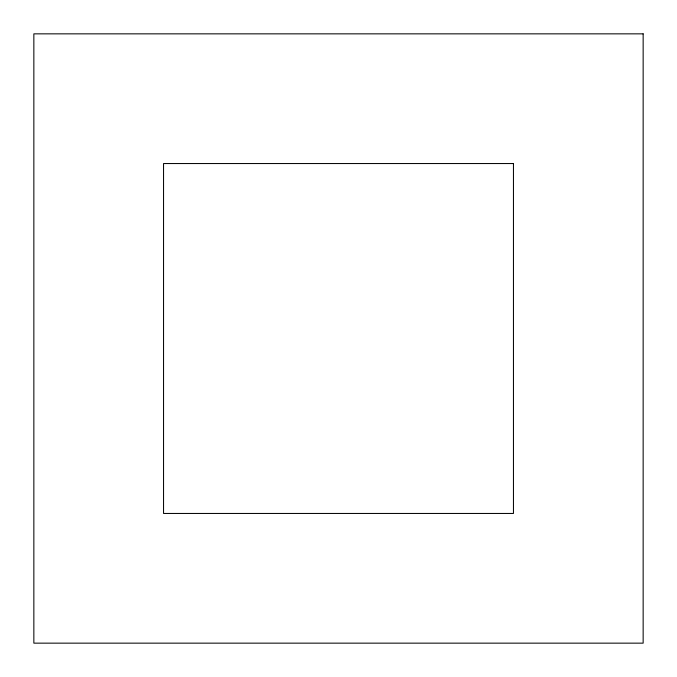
<?xml version="1.0" encoding="UTF-8"?>
<svg xmlns="http://www.w3.org/2000/svg" width="677" height="677" viewBox="0 0 677 677"><rect width="100%" height="100%" fill="white"/><g stroke="black" fill="none" stroke-linecap="round" stroke-linejoin="round"><path stroke-width="1.02" d="M643.15 33.85L33.85 33.85L33.85 643.15L643.15 643.15L643.15 33.85M513.454 163.546L163.546 163.546L163.546 513.454L513.454 513.454L513.454 163.546"/></g></svg>
